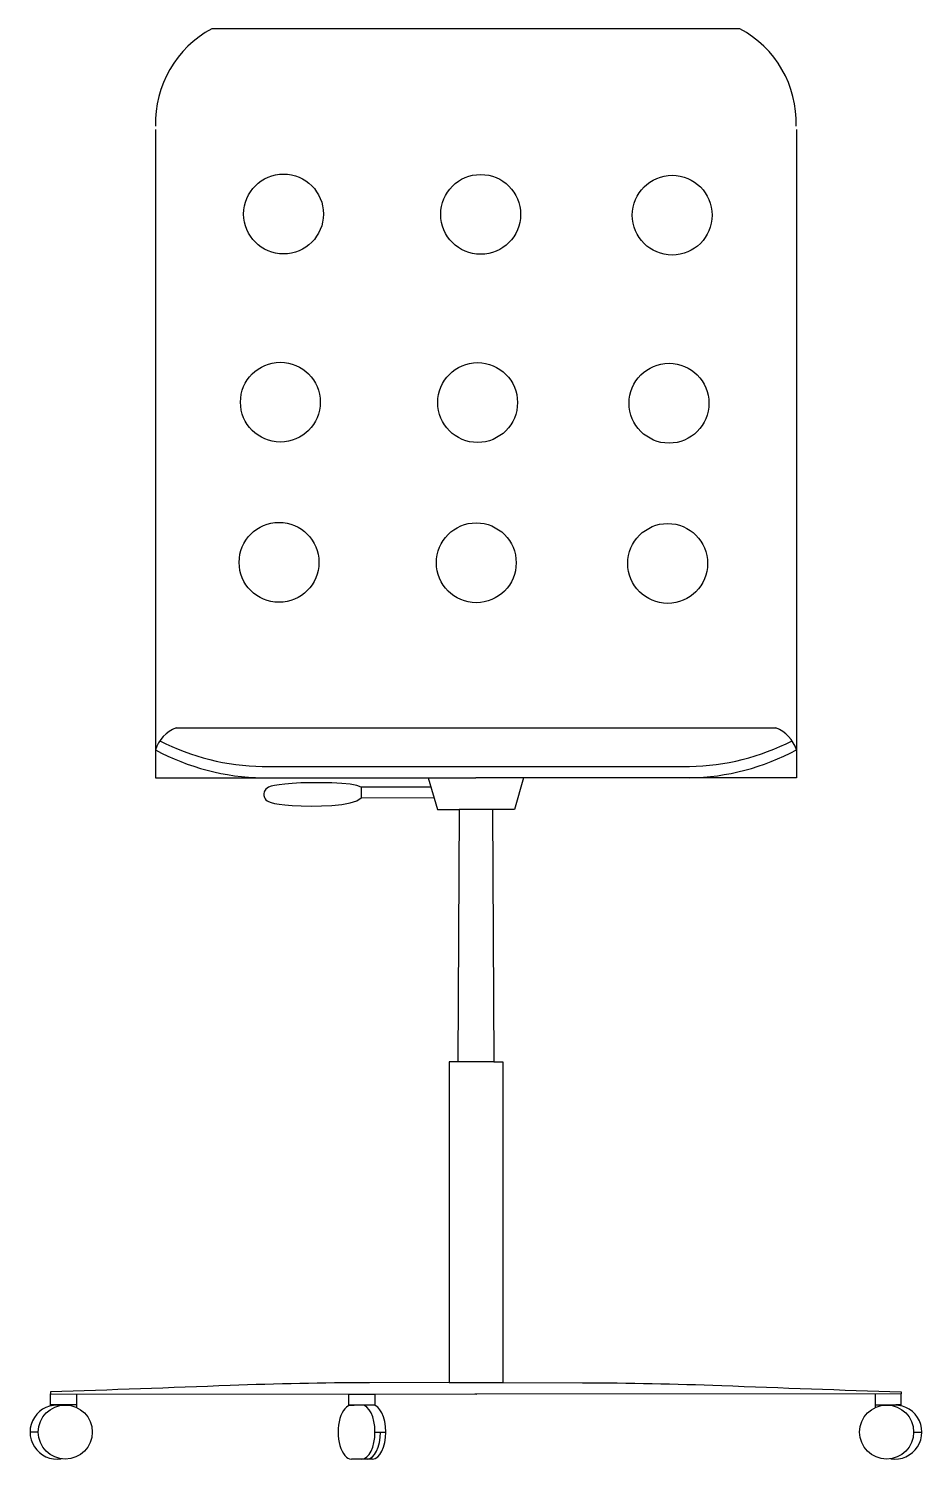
# Model space of a CAD drawing. Header units: centimetres. Extents: x 715 to 783, y 106 to 214.
import ezdxf

# ---------------------------------------------------------------- set-up
doc = ezdxf.new("R2010")
doc.units = ezdxf.units.CM

# ---------------------------------------------------------------- blocks, each defined once
blk = doc.blocks.new('A$C5FBF31B7')
for p, q in [((-74.36, 202.47), (-34.66, 202.47)), ((-77.05, 149.93), (-31.97, 149.93)), ((-70.57, 147.02), (-38.45, 147.02)), ((-57.88, 145.46), (-63.13, 145.46)), ((-63.13, 145.46), (-63.13, 144.67)), ((-63.13, 144.67), (-57.65, 144.68)), ((-53.25, 143.8), (-55.76, 143.8)), ((-53.15, 124.82), (-55.86, 124.83)), ((-56.53, 100.73), (-52.49, 100.73)), ((-86.48, 98.98), (-86.48, 99.87)), ((-84.54, 99.04), (-86.48, 99.04)), ((-85.52, 99.04), (-86.08, 99.04)), ((-84.7, 99.04), (-85.27, 99.04)), ((-84.54, 99.87), (-84.54, 98.86)), ((-63.09, 99.03), (-63.65, 99.03)), ((-62.28, 99.03), (-62.84, 99.03)), ((-24.48, 99.87), (-24.48, 98.86)), ((-24.48, 99.04), (-22.54, 99.04)), ((-24.31, 99.04), (-23.74, 99.04)), ((-23.5, 99.04), (-22.93, 99.04)), ((-22.54, 98.98), (-22.54, 99.87)), ((-87.41, 97), (-88.03, 97)), ((-62.1, 97), (-61.28, 97)), ((-21.6, 97), (-20.98, 97)), ((-63.09, 94.97), (-63.87, 94.97)), ((-62.28, 94.97), (-63.09, 94.97))]:
    blk.add_line(p, q)
for points in [[(-78.61, 194.89), (-78.61, 146.17), (-54.51, 146.17)], [(-30.4, 194.89), (-30.4, 146.17), (-54.51, 146.17)], [(-63.13, 145.46), (-63.46, 145.59), (-63.96, 145.68), (-64.6, 145.75), (-65.34, 145.78), (-66.12, 145.8), (-66.91, 145.8), (-67.66, 145.78), (-68.33, 145.74), (-68.88, 145.7), (-69.31, 145.65), (-69.65, 145.6), (-69.9, 145.53), (-70.09, 145.46), (-70.21, 145.39), (-70.3, 145.32), (-70.36, 145.24), (-70.4, 145.16), (-70.43, 145.08), (-70.45, 145), (-70.46, 144.92), (-70.45, 144.84), (-70.43, 144.76), (-70.4, 144.68), (-70.36, 144.6), (-70.3, 144.52), (-70.21, 144.45), (-70.09, 144.38), (-69.9, 144.31), (-69.65, 144.24), (-69.31, 144.19), (-68.87, 144.14), (-68.32, 144.1), (-67.65, 144.06), (-66.9, 144.05), (-66.11, 144.06), (-65.33, 144.09), (-64.59, 144.17), (-63.95, 144.28), (-63.45, 144.45), (-63.13, 144.67)], [(-86.48, 99.04), (-86.08, 99.04)], [(-64.06, 98.99), (-64.06, 99.03), (-63.65, 99.03)], [(-22.54, 99.04), (-22.93, 99.04)]]:
    blk.add_lwpolyline(points)
for points in [[(-58.09, 146.17), (-57.4, 143.8), (-55.76, 143.8), (-55.86, 124.82), (-56.53, 124.82), (-56.53, 100.73), (-62.51, 100.71, 0.00904), (-72.99, 100.5, -0.001677), (-86.48, 100.02), (-86.48, 99.87), (-54.44, 99.86)], [(-50.93, 146.17), (-51.61, 143.8), (-53.25, 143.8), (-53.15, 124.82), (-52.49, 124.82), (-52.49, 100.73), (-46.5, 100.71, -0.00904), (-36.03, 100.5, 0.001677), (-22.54, 100.02), (-22.54, 99.87), (-54.58, 99.86)]]:
    blk.add_lwpolyline(points, format="xyb")
blk.add_lwpolyline([(-64.05, 99.86), (-62.11, 99.86), (-62.11, 99.03), (-64.05, 99.03)], close=True)
for centre, radius in [((-68.97, 188.54), 3), ((-54.15, 188.51), 3), ((-39.75, 188.45), 3), ((-69.21, 174.4), 3), ((-54.38, 174.37), 3), ((-39.99, 174.32), 3), ((-69.31, 162.36), 3), ((-54.48, 162.33), 3), ((-40.09, 162.28), 3), ((-85.38, 97), 2.03), ((-23.63, 97), 2.03)]:
    blk.add_circle(centre, radius)
for centre, radius, start, end in [((-70.54, 195.37), 8.06, 118.2955, 181.6314), ((-38.48, 195.37), 8.06, 358.3686, 61.7045), ((-76.03, 147.41), 2.72, 111.981, 161.4981), ((-32.98, 147.41), 2.72, 18.5019, 68.019), ((-70.29, 164.49), 17.47, 242.8358, 269.1058), ((-38.72, 164.49), 17.47, 270.8942, 297.1642), ((-70.29, 163.64), 17.47, 241.5863, 269.1058), ((-38.72, 163.64), 17.47, 270.8942, 298.4137), ((-86, 97), 2.03, 81.2448, 278.7552), ((-23.01, 97), 2.03, 261.2448, 98.7552)]:
    blk.add_arc(centre, radius, start, end)
for centre, start_param, end_param in [((-63.87, 97), 0, 3.141593), ((-63.09, 97), 3.141593, 6.283185), ((-62.28, 97), 3.141593, 6.283185), ((-62.68, 97), 3.141593, 4.712389)]:
    blk.add_ellipse(centre, major_axis=(0, 2.03), ratio=0.488012, start_param=start_param, end_param=end_param)

msp = doc.modelspace()

# ---------------------------------------------------------------- block references
msp.add_blockref('A$C5FBF31B7', (803.59, 11.1))

doc.saveas('drawing.dxf')
